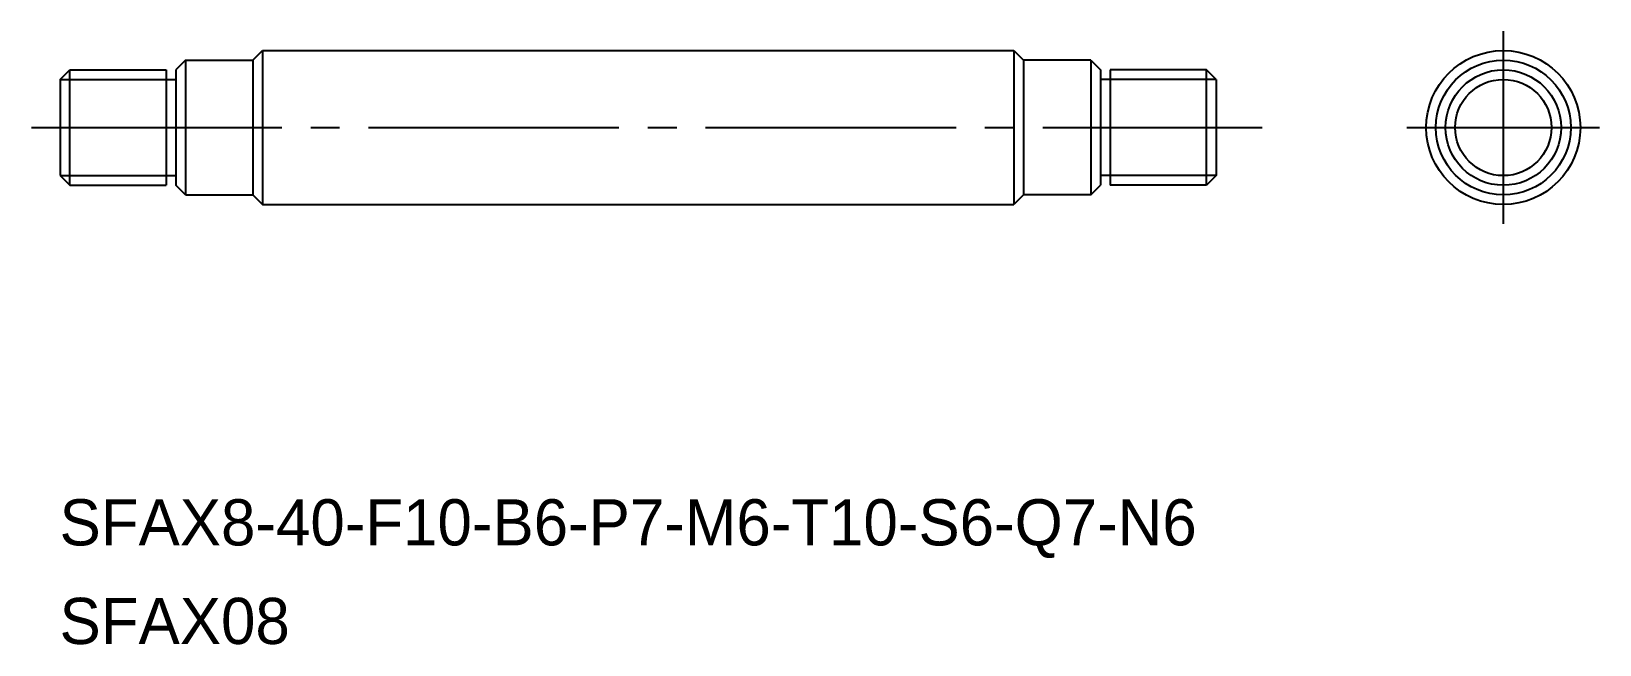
# Model space of a CAD drawing. Extents: x 73.1 to 154.5, y 178.8 to 210.7.
import ezdxf

# ---------------------------------------------------------------- set-up
doc = ezdxf.new("R2010")
doc.units = 0
doc.linetypes.add('CENTER', pattern=[17.5, 13, -1.5, 1.5, -1.5])
doc.layers.get('0').update_dxf_attribs({"linetype": 'CONTINUOUS'})
doc.layers.add('CENTER', color=1, linetype='CENTER')

msp = doc.modelspace()

# ---------------------------------------------------------------- linework, layer by layer
at = {"color": 7, "linetype": 'CONTINUOUS'}
for p, q in [((84.606, 209.214), (85.106, 209.714)), ((85.106, 209.714), (124.106, 209.714)), ((85.106, 209.714), (85.106, 201.714)), ((124.106, 209.714), (124.106, 201.714)), ((124.106, 209.714), (124.606, 209.214)), ((74.606, 208.214), (75.106, 208.714)), ((75.106, 202.714), (75.106, 208.714)), ((75.106, 208.714), (80.106, 208.714)), ((80.106, 208.714), (80.106, 202.714)), ((81.106, 209.214), (80.606, 208.714)), ((80.606, 208.714), (80.606, 202.714)), ((81.106, 209.214), (81.106, 202.214)), ((81.106, 209.214), (84.606, 209.214)), ((84.606, 209.214), (84.606, 202.214)), ((124.606, 209.214), (124.606, 202.214)), ((128.106, 209.214), (124.606, 209.214)), ((128.106, 209.214), (128.106, 202.214)), ((128.106, 209.214), (128.606, 208.714)), ((128.606, 208.714), (128.606, 202.714)), ((129.106, 208.714), (129.106, 202.714)), ((134.106, 208.714), (129.106, 208.714)), ((134.106, 202.714), (134.106, 208.714)), ((134.606, 208.214), (134.106, 208.714)), ((74.606, 208.214), (74.606, 203.214)), ((80.106, 208.214), (80.606, 208.214)), ((84.606, 208.214), (84.606, 203.214)), ((129.106, 208.214), (128.606, 208.214)), ((134.606, 208.214), (134.606, 203.214)), ((74.606, 203.214), (75.106, 202.714)), ((80.106, 203.214), (80.606, 203.214)), ((129.106, 203.214), (128.606, 203.214)), ((134.606, 203.214), (134.106, 202.714)), ((75.106, 202.714), (80.106, 202.714)), ((75.106, 202.714), (80.106, 202.714)), ((81.106, 202.214), (80.606, 202.714)), ((81.106, 202.214), (84.606, 202.214)), ((84.606, 202.214), (85.106, 201.714)), ((124.606, 202.214), (124.106, 201.714)), ((128.106, 202.214), (124.606, 202.214)), ((128.106, 202.214), (128.606, 202.714)), ((134.106, 202.714), (129.106, 202.714)), ((134.106, 202.714), (129.106, 202.714)), ((85.106, 201.714), (124.106, 201.714))]:
    msp.add_line(p, q, dxfattribs=at)
at = {"color": 3, "linetype": 'CONTINUOUS'}
for p, q in [((74.606, 208.214), (80.106, 208.214)), ((134.606, 208.214), (129.106, 208.214)), ((74.606, 203.214), (80.106, 203.214)), ((134.606, 203.214), (129.106, 203.214))]:
    msp.add_line(p, q, dxfattribs=at)
at = {"color": 7, "linetype": 'CONTINUOUS'}
for radius in [4, 3.5, 3]:
    msp.add_circle((149.516, 205.714), radius, dxfattribs=at)
at = {"color": 3, "linetype": 'CONTINUOUS'}
msp.add_circle((149.516, 205.714), 2.5, dxfattribs=at)
at = {"layer": 'CENTER', "color": 1, "linetype": 'CENTER'}
for p, q in [((149.516, 210.714), (149.516, 200.714)), ((73.104, 205.714), (136.991, 205.714)), ((144.516, 205.714), (154.516, 205.714))]:
    msp.add_line(p, q, dxfattribs=at)

# ---------------------------------------------------------------- texts
at = {"color": 7, "linetype": 'CONTINUOUS'}
for s, p in [('SFAX8-40-F10-B6-P7-M6-T10-S6-Q7-N6', (74.567, 183.999)), ('SFAX08', (74.567, 178.875))]:
    msp.add_text(s, height=2.4, dxfattribs=at).set_placement(p)

doc.saveas('drawing.dxf')
